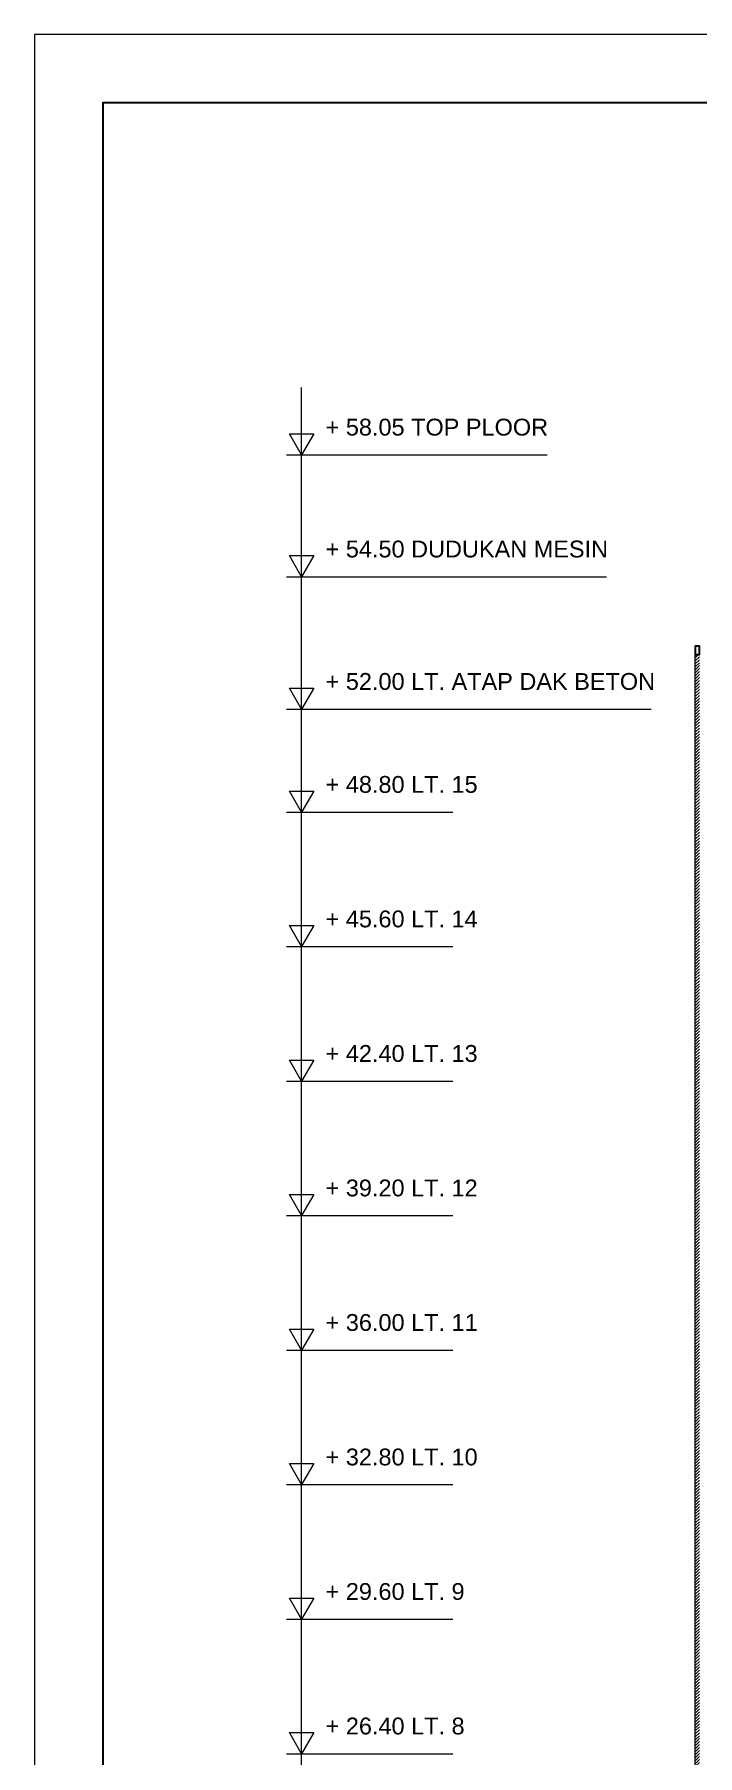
# Model space of a CAD drawing. Header units: millimetres. Extents: x -16 to 103, y -17 to 67.
# Drawn here: x -16.07 to -0.29, y 26.36 to 67.31 of the extents above; entities that cross this region are included whole.
import ezdxf
from ezdxf.enums import TextEntityAlignment as Align

# ---------------------------------------------------------------- set-up
doc = ezdxf.new("R2010")
doc.units = ezdxf.units.MM
for name, color, linetype, lineweight in [('ars', 11, 'Continuous', 0), ('BLK', 1, 'Continuous', 30), ('KOP', 7, 'Continuous', 20), ('KOP GARIS', 1, 'Continuous', 30), ('lan', 7, 'Continuous', 15), ('tem', 5, 'Continuous', 20)]:
    doc.layers.add(name, color=color, linetype=linetype, lineweight=lineweight)
doc.styles.add('S', font='simplex', dxfattribs={"width": 0.75})
doc.styles.get("Standard").update_dxf_attribs({"font": 'arial.ttf'})

# ---------------------------------------------------------------- blocks, each defined once
blk = doc.blocks.new('PEIL')
blk.add_lwpolyline([(-0.188, 0.325), (0.188, 0.325), (0, 0)], close=True)
at = {"style": 'S', "width": 1.1, "flags": 4}
blk.add_attdef('CAT', (0.265, 0.036), '', height=0.2, dxfattribs=at)
blk = doc.blocks.new('KOPA2-TPAK r')
at = {"layer": 'KOP'}
blk.add_lwpolyline([(0, 0), (59.4, 0), (59.4, 42.135), (0, 42.135)], close=True, dxfattribs=at)
at = {"layer": 'KOP GARIS'}
blk.add_lwpolyline([(0.815, 0.815), (58.585, 0.815), (58.585, 41.32), (0.815, 41.32)], close=True, dxfattribs=at)
at = {"layer": 'KOP'}
for p in [(51.864, 6.612), (51.864, 6.212), (51.864, 5.812)]:
    blk.add_attdef('JUDUL', p, '', height=0.25, dxfattribs=at)
for tag, p in [('SKALA', (51.816, 4.913)), ('SKALA', (51.816, 4.602)), ('SKALA', (51.816, 4.312)), ('AR-00', (57.749, 3.195))]:
    blk.add_attdef(tag, text='', height=0.172, dxfattribs=at).set_placement(p, align=Align.MIDDLE_CENTER)

msp = doc.modelspace()

# ---------------------------------------------------------------- hatches: boundary and pattern name
at = {"layer": 'ars'}
h = msp.add_hatch(dxfattribs=at)
h.set_pattern_fill('_USER', color=256, scale=0.05, angle=45, pattern_type=0)
h.set_pattern_definition([(45, (1e-14, 3.89), (-0.03535534, 0.03535534), [])])
h.paths.add_polyline_path([(-0.25, 3.825), (-0.35, 3.825), (-0.35, 52.555), (-0.25, 52.555)])

# ---------------------------------------------------------------- linework, layer by layer
at = {"layer": 'BLK', "linetype": 'ByBlock'}
msp.add_lwpolyline([(-0.35, 52.555), (-0.25, 52.555), (-0.25, 52.755), (-0.35, 52.755)], close=True, dxfattribs=at)
at = {"layer": 'lan', "linetype": 'ByBlock'}
for p, q in [((-9.7162, -0.615), (-9.7162, 58.905)), ((-10.0754, 57.305), (-3.8692, 57.305)), ((-10.0754, 54.405), (-2.4587, 54.405)), ((-10.0754, 51.255), (-1.3945, 51.255)), ((-10.0754, 48.805), (-6.1174, 48.805)), ((-10.0754, 45.605), (-6.1174, 45.605)), ((-10.0754, 42.405), (-6.1174, 42.405)), ((-10.0754, 39.205), (-6.1174, 39.205)), ((-10.0754, 36.005), (-6.1174, 36.005)), ((-10.0754, 32.805), (-6.1174, 32.805)), ((-10.0754, 29.605), (-6.1174, 29.605)), ((-10.0754, 26.405), (-6.1174, 26.405))]:
    msp.add_line(p, q, dxfattribs=at)
at = {"layer": 'tem', "ltscale": 2}
msp.add_line((-0.35, 3.825), (-0.35, 52.555), dxfattribs=at)

# ---------------------------------------------------------------- block references
at = {"layer": 'KOP', "xscale": 2, "yscale": 2, "zscale": 2}
msp.add_blockref('KOPA2-TPAK r', (-16.075, -16.9647), dxfattribs=at)
at = {"layer": 'lan', "linetype": 'ByBlock'}
ref = msp.add_blockref('PEIL', (-9.7162, 57.305), dxfattribs=dict(at, xscale=1.539600717839002, yscale=1.539600717839002, zscale=1.539600717839002))
ref.add_attrib('CAT', '+ 58.05 TOP PLOOR', (-9.1447, 57.7633), dxfattribs={"layer": '0', "height": 0.4, "flags": 4})
ref = msp.add_blockref('PEIL', (-9.7162, 54.405), dxfattribs=dict(at, xscale=1.539600717839002, yscale=1.539600717839002, zscale=1.539600717839002))
ref.add_attrib('CAT', '+ 54.50 DUDUKAN MESIN', (-9.1447, 54.8633), dxfattribs={"layer": '0', "height": 0.4, "flags": 4})
ref = msp.add_blockref('PEIL', (-9.7162, 51.255), dxfattribs=dict(at, xscale=1.539600717839002, yscale=1.539600717839002, zscale=1.539600717839002))
ref.add_attrib('CAT', '+ 52.00 LT. ATAP DAK BETON', (-9.1447, 51.7133), dxfattribs={"layer": '0', "height": 0.4, "flags": 4})
ref = msp.add_blockref('PEIL', (-9.7162, 48.805), dxfattribs=dict(at, xscale=1.539600717839002, yscale=1.539600717839002, zscale=1.539600717839002))
ref.add_attrib('CAT', '+ 48.80 LT. 15', (-9.1447, 49.2633), dxfattribs={"layer": '0', "height": 0.4, "flags": 4})
ref = msp.add_blockref('PEIL', (-9.7162, 45.605), dxfattribs=dict(at, xscale=1.539600717839002, yscale=1.539600717839002, zscale=1.539600717839002))
ref.add_attrib('CAT', '+ 45.60 LT. 14', (-9.1447, 46.0633), dxfattribs={"layer": '0', "height": 0.4, "flags": 4})
ref = msp.add_blockref('PEIL', (-9.7162, 42.405), dxfattribs=dict(at, xscale=1.539600717839002, yscale=1.539600717839002, zscale=1.539600717839002))
ref.add_attrib('CAT', '+ 42.40 LT. 13', (-9.1447, 42.8633), dxfattribs={"layer": '0', "height": 0.4, "flags": 4})
ref = msp.add_blockref('PEIL', (-9.7162, 39.205), dxfattribs=dict(at, xscale=1.539600717839002, yscale=1.539600717839002, zscale=1.539600717839002))
ref.add_attrib('CAT', '+ 39.20 LT. 12', (-9.1447, 39.6633), dxfattribs={"layer": '0', "height": 0.4, "flags": 4})
ref = msp.add_blockref('PEIL', (-9.7162, 36.005), dxfattribs=dict(at, xscale=1.539600717839002, yscale=1.539600717839002, zscale=1.539600717839002))
ref.add_attrib('CAT', '+ 36.00 LT. 11', (-9.1447, 36.4633), dxfattribs={"layer": '0', "height": 0.4, "flags": 4})
ref = msp.add_blockref('PEIL', (-9.7162, 32.805), dxfattribs=dict(at, xscale=1.539600717839002, yscale=1.539600717839002, zscale=1.539600717839002))
ref.add_attrib('CAT', '+ 32.80 LT. 10', (-9.1447, 33.2633), dxfattribs={"layer": '0', "height": 0.4, "flags": 4})
ref = msp.add_blockref('PEIL', (-9.7162, 29.605), dxfattribs=dict(at, xscale=1.539600717839002, yscale=1.539600717839002, zscale=1.539600717839002))
ref.add_attrib('CAT', '+ 29.60 LT. 9', (-9.1447, 30.0633), dxfattribs={"layer": '0', "height": 0.4, "flags": 4})
ref = msp.add_blockref('PEIL', (-9.7162, 26.405), dxfattribs=dict(at, xscale=1.539600717839002, yscale=1.539600717839002, zscale=1.539600717839002))
ref.add_attrib('CAT', '+ 26.40 LT. 8', (-9.1447, 26.8633), dxfattribs={"layer": '0', "height": 0.4, "flags": 4})

doc.saveas('drawing.dxf')
